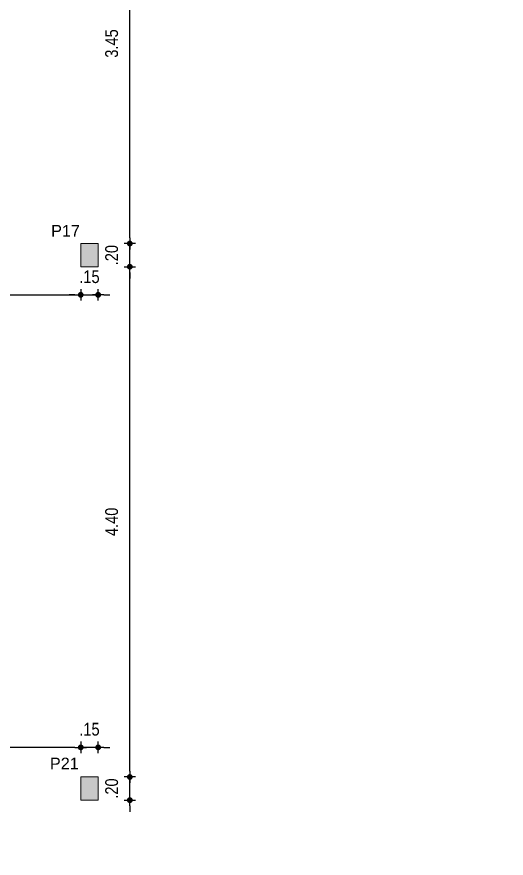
# Model space of a CAD drawing. Header units: millimetres. Extents: x 3212 to 6878, y 1640 to 3386.
# Drawn here: x 3335.79 to 3340.01, y 1703.05 to 1710.31 of the extents above; entities that cross this region are included whole.
import ezdxf

# ---------------------------------------------------------------- set-up
doc = ezdxf.new("R2010")
doc.units = ezdxf.units.MM
doc.header["$LTSCALE"] = 0.8
doc.layers.add('COTA', color=2, linetype='Continuous')
doc.layers.add('COTAS', color=53, linetype='Continuous', lineweight=9)
doc.layers.add('pilares', color=1, linetype='Continuous', lineweight=9)
doc.styles.add('CARIMBO_DADOS', font='arial.ttf', dxfattribs={"height": 0.1})
doc.styles.add('F2', font='ARIALN.TTF')
doc.dimstyles.new('ARQUITETURA', dxfattribs={"dimtxt": 0.11, "dimasz": 0.05, "dimexe": 0.1, "dimexo": 0, "dimgap": 0.1, "dimtad": 1, "dimzin": 5, "dimdsep": 46, "dimtxsty": 'F2', "dimblk": 'COTA', "dimcen": 0, "dimse1": 1, "dimse2": 1, "dimadec": 0, "dimazin": 0, "dimtfac": 2, "dimtix": 1, "dimtmove": 2, "dimatfit": 3, "dimldrblk": 'COTA', "dimfxl": 0, "dimtolj": 1, "dimtzin": 5, "dimarcsym": 0})

# ---------------------------------------------------------------- blocks, each defined once
blk = doc.blocks.new('COTA')
at = {"layer": 'COTA'}
for p, q in [((-1, 0), (1, 0)), ((0, 1), (0, -1))]:
    blk.add_line(p, q, dxfattribs=at)
at = {"layer": 'COTA', "const_width": 0.5}
blk.add_lwpolyline([(-0.25, 0, 1), (0.25, 0, 1)], format="xyb", close=True, dxfattribs=at)
blk = doc.blocks.new('*D709')
at = {"layer": 'COTAS', "color": 0, "lineweight": -2, "transparency": 16777216}
blk.add_line((3336.2923, 1704.0097), (3333.9223, 1704.0097), dxfattribs=at)
at = {"layer": 'Defpoints', "color": 0, "transparency": 16777216}
for p in [(3333.8723, 1704.0097), (3336.3423, 1703.6969), (3333.8723, 1703.6461)]:
    blk.add_point(p, dxfattribs=at)
at = {"layer": 'COTAS', "color": 0, "lineweight": -2, "transparency": 16777216, "xscale": 0.05, "yscale": 0.05, "zscale": 0.05, "rotation": 180}
blk.add_blockref('COTA', (3333.8723, 1704.0097), dxfattribs=at)
at = {"layer": 'COTAS', "color": 0, "lineweight": -2, "transparency": 16777216, "xscale": 0.05, "yscale": 0.05, "zscale": 0.05}
blk.add_blockref('COTA', (3336.3423, 1704.0097), dxfattribs=at)
at = {"layer": 'COTAS', "color": 0, "transparency": 16777216, "insert": (3335.1073, 1704.1649), "char_height": 0.11, "attachment_point": 5, "style": 'F2'}
blk.add_mtext('\\A1;2.47', dxfattribs=at)
blk = doc.blocks.new('*D790')
at = {"layer": 'COTAS', "color": 0, "lineweight": -2, "transparency": 16777216}
for p, q in [((3336.2923, 1704.0097), (3336.2423, 1704.0097)), ((3336.4923, 1704.0097), (3336.3423, 1704.0097)), ((3336.5423, 1704.0097), (3336.5923, 1704.0097))]:
    blk.add_line(p, q, dxfattribs=at)
at = {"layer": 'Defpoints', "color": 0, "transparency": 16777216}
for p in [(3336.3423, 1704.0097), (3336.3423, 1703.7547), (3336.4923, 1703.7547)]:
    blk.add_point(p, dxfattribs=at)
at = {"layer": 'COTAS', "color": 0, "lineweight": -2, "transparency": 16777216, "xscale": 0.05, "yscale": 0.05, "zscale": 0.05}
blk.add_blockref('COTA', (3336.3423, 1704.0097), dxfattribs=at)
at = {"layer": 'COTAS', "color": 0, "lineweight": -2, "transparency": 16777216, "xscale": 0.05, "yscale": 0.05, "zscale": 0.05, "rotation": 180}
blk.add_blockref('COTA', (3336.4923, 1704.0097), dxfattribs=at)
at = {"layer": 'COTAS', "color": 0, "transparency": 16777216, "insert": (3336.4173, 1704.1658), "char_height": 0.11, "attachment_point": 5, "style": 'F2'}
blk.add_mtext('\\A1;.15', dxfattribs=at)
blk = doc.blocks.new('*D795')
at = {"layer": 'COTAS', "color": 0, "lineweight": -2, "transparency": 16777216}
for p, q in [((3336.2923, 1707.912), (3336.2423, 1707.912)), ((3336.3423, 1707.912), (3336.4923, 1707.912)), ((3336.5423, 1707.912), (3336.5923, 1707.912))]:
    blk.add_line(p, q, dxfattribs=at)
at = {"layer": 'Defpoints', "color": 0, "transparency": 16777216}
for p in [(3336.3423, 1708.1544), (3336.4923, 1708.1544), (3336.4923, 1707.912)]:
    blk.add_point(p, dxfattribs=at)
at = {"layer": 'COTAS', "color": 0, "lineweight": -2, "transparency": 16777216, "xscale": 0.05, "yscale": 0.05, "zscale": 0.05}
blk.add_blockref('COTA', (3336.3423, 1707.912), dxfattribs=at)
at = {"layer": 'COTAS', "color": 0, "lineweight": -2, "transparency": 16777216, "xscale": 0.05, "yscale": 0.05, "zscale": 0.05, "rotation": 180}
blk.add_blockref('COTA', (3336.4923, 1707.912), dxfattribs=at)
at = {"layer": 'COTAS', "color": 0, "transparency": 16777216, "insert": (3336.4173, 1708.0681), "char_height": 0.11, "attachment_point": 5, "style": 'F2'}
blk.add_mtext('\\A1;.15', dxfattribs=at)
blk = doc.blocks.new('*D796')
at = {"layer": 'COTAS', "color": 0, "lineweight": -2, "transparency": 16777216}
for p, q in [((3336.7653, 1703.8047), (3336.7653, 1703.8547)), ((3336.7653, 1703.5547), (3336.7653, 1703.7547)), ((3336.7653, 1703.5047), (3336.7653, 1703.4547))]:
    blk.add_line(p, q, dxfattribs=at)
at = {"layer": 'Defpoints', "color": 0, "transparency": 16777216}
for p in [(3336.4923, 1703.7547), (3336.7653, 1703.7547), (3336.4923, 1703.5547)]:
    blk.add_point(p, dxfattribs=at)
at = {"layer": 'COTAS', "color": 0, "lineweight": -2, "transparency": 16777216, "xscale": 0.05, "yscale": 0.05, "zscale": 0.05}
for p, rotation in [((3336.7653, 1703.7547), 270), ((3336.7653, 1703.5547), 90)]:
    blk.add_blockref('COTA', p, dxfattribs=dict(at, rotation=rotation))
at = {"layer": 'COTAS', "color": 0, "transparency": 16777216, "insert": (3336.6091, 1703.6547), "char_height": 0.11, "attachment_point": 5, "rotation": 90, "style": 'F2'}
blk.add_mtext('\\A1;.20', dxfattribs=at)
blk = doc.blocks.new('*D720')
at = {"layer": 'COTAS', "color": 0, "lineweight": -2, "transparency": 16777216}
blk.add_line((3336.7653, 1703.8047), (3336.7653, 1708.1044), dxfattribs=at)
at = {"layer": 'Defpoints', "color": 0, "transparency": 16777216}
for p in [(3336.4923, 1708.1544), (3336.7653, 1708.1544), (3336.4923, 1703.7547)]:
    blk.add_point(p, dxfattribs=at)
at = {"layer": 'COTAS', "color": 0, "lineweight": -2, "transparency": 16777216, "xscale": 0.05, "yscale": 0.05, "zscale": 0.05}
for p, rotation in [((3336.7653, 1708.1544), 90), ((3336.7653, 1703.7547), 270)]:
    blk.add_blockref('COTA', p, dxfattribs=dict(at, rotation=rotation))
at = {"layer": 'COTAS', "color": 0, "transparency": 16777216, "insert": (3336.6091, 1705.9546), "char_height": 0.11, "attachment_point": 5, "rotation": 90, "style": 'F2'}
blk.add_mtext('\\A1;4.40', dxfattribs=at)
blk = doc.blocks.new('*D797')
at = {"layer": 'COTAS', "color": 0, "lineweight": -2, "transparency": 16777216}
for p, q in [((3336.7653, 1708.4044), (3336.7653, 1708.4544)), ((3336.7653, 1708.1544), (3336.7653, 1708.3544)), ((3336.7653, 1708.1044), (3336.7653, 1708.0544))]:
    blk.add_line(p, q, dxfattribs=at)
at = {"layer": 'Defpoints', "color": 0, "transparency": 16777216}
for p in [(3336.4923, 1708.3544), (3336.7653, 1708.3544), (3336.4923, 1708.1544)]:
    blk.add_point(p, dxfattribs=at)
at = {"layer": 'COTAS', "color": 0, "lineweight": -2, "transparency": 16777216, "xscale": 0.05, "yscale": 0.05, "zscale": 0.05}
for p, rotation in [((3336.7653, 1708.3544), 270), ((3336.7653, 1708.1544), 90)]:
    blk.add_blockref('COTA', p, dxfattribs=dict(at, rotation=rotation))
at = {"layer": 'COTAS', "color": 0, "transparency": 16777216, "insert": (3336.6091, 1708.2544), "char_height": 0.11, "attachment_point": 5, "rotation": 90, "style": 'F2'}
blk.add_mtext('\\A1;.20', dxfattribs=at)
blk = doc.blocks.new('*D798')
at = {"layer": 'COTAS', "color": 0, "lineweight": -2, "transparency": 16777216}
blk.add_line((3336.7653, 1708.4044), (3336.7653, 1711.7544), dxfattribs=at)
at = {"layer": 'Defpoints', "color": 0, "transparency": 16777216}
for p in [(3336.4923, 1711.8044), (3336.7653, 1711.8044), (3336.4923, 1708.3544)]:
    blk.add_point(p, dxfattribs=at)
at = {"layer": 'COTAS', "color": 0, "lineweight": -2, "transparency": 16777216, "xscale": 0.05, "yscale": 0.05, "zscale": 0.05}
for p, rotation in [((3336.7653, 1711.8044), 90), ((3336.7653, 1708.3544), 270)]:
    blk.add_blockref('COTA', p, dxfattribs=dict(at, rotation=rotation))
at = {"layer": 'COTAS', "color": 0, "transparency": 16777216, "insert": (3336.6091, 1710.0794), "char_height": 0.11, "attachment_point": 5, "rotation": 90, "style": 'F2'}
blk.add_mtext('\\A1;3.45', dxfattribs=at)
blk = doc.blocks.new('*D725')
at = {"layer": 'COTAS', "color": 0, "lineweight": -2, "transparency": 16777216}
blk.add_line((3334.8923, 1707.912), (3336.2923, 1707.912), dxfattribs=at)
at = {"layer": 'Defpoints', "color": 0, "transparency": 16777216}
for p in [(3334.8423, 1708.2044), (3336.3423, 1708.1544), (3336.3423, 1707.912)]:
    blk.add_point(p, dxfattribs=at)
at = {"layer": 'COTAS', "color": 0, "lineweight": -2, "transparency": 16777216, "xscale": 0.05, "yscale": 0.05, "zscale": 0.05, "rotation": 180}
blk.add_blockref('COTA', (3334.8423, 1707.912), dxfattribs=at)
at = {"layer": 'COTAS', "color": 0, "lineweight": -2, "transparency": 16777216, "xscale": 0.05, "yscale": 0.05, "zscale": 0.05}
blk.add_blockref('COTA', (3336.3423, 1707.912), dxfattribs=at)
at = {"layer": 'COTAS', "color": 0, "transparency": 16777216, "insert": (3335.5923, 1708.0681), "char_height": 0.11, "attachment_point": 5, "style": 'F2'}
blk.add_mtext('\\A1;1.50', dxfattribs=at)

msp = doc.modelspace()

# ---------------------------------------------------------------- hatches: boundary and pattern name
h = msp.add_hatch(color=256)
h.paths.add_polyline_path([(3328.9423, 1708.4044), (3328.7923, 1708.4044), (3328.7923, 1708.2044), (3328.9423, 1708.2044)])
h.paths.add_polyline_path([(3328.9423, 1712.0044), (3328.7923, 1712.0044), (3328.7923, 1711.8044), (3328.9423, 1711.8044)])
h.paths.add_polyline_path([(3328.9423, 1715.8044), (3328.7923, 1715.8044), (3328.7923, 1715.6044), (3328.9423, 1715.6044)])
h.paths.add_polyline_path([(3331.8423, 1715.8044), (3331.6423, 1715.8044), (3331.6423, 1715.6544), (3331.8423, 1715.6544)])
h.paths.add_polyline_path([(3333.6923, 1715.8044), (3333.4923, 1715.8044), (3333.4923, 1715.6544), (3333.6923, 1715.6544)])
h.paths.add_polyline_path([(3334.8423, 1712.0044), (3334.6923, 1712.0044), (3334.6923, 1711.8044), (3334.8423, 1711.8044)])
h.paths.add_polyline_path([(3336.4923, 1712.0044), (3336.3423, 1712.0044), (3336.3423, 1711.8044), (3336.4923, 1711.8044)])
h.paths.add_polyline_path([(3332.7913, 1703.2044), (3332.5913, 1703.2044), (3332.5913, 1703.0544), (3332.7913, 1703.0544)])
h.paths.add_polyline_path([(3332.8413, 1703.7038), (3332.6413, 1703.7038), (3332.6413, 1703.5538), (3332.8413, 1703.5538)])
h.paths.add_polyline_path([(3333.8723, 1703.7039), (3333.6723, 1703.7039), (3333.6723, 1703.5539), (3333.8723, 1703.5539)])
h.paths.add_polyline_path([(3329.9923, 1703.2044), (3329.7923, 1703.2044), (3329.7923, 1703.0544), (3329.9923, 1703.0544)])
h.paths.add_polyline_path([(3328.9423, 1704.2544), (3328.7923, 1704.2544), (3328.7923, 1704.0544), (3328.9423, 1704.0544)])
h.paths.add_polyline_path([(3334.8423, 1708.4044), (3334.6923, 1708.4044), (3334.6923, 1708.2044), (3334.8423, 1708.2044)])
h.paths.add_polyline_path([(3333.8723, 1708.3544), (3333.6723, 1708.3544), (3333.6723, 1708.2044), (3333.8723, 1708.2044)])
h.paths.add_polyline_path([(3336.4923, 1708.3544), (3336.3423, 1708.3544), (3336.3423, 1708.1544), (3336.4923, 1708.1544)])
h.paths.add_polyline_path([(3336.4923, 1718.9044), (3336.3423, 1718.9044), (3336.3423, 1718.7044), (3336.4923, 1718.7044)])
h.paths.add_polyline_path([(3332.8726, 1718.9044), (3332.6726, 1718.9044), (3332.6726, 1718.7544), (3332.8726, 1718.7544)])
h.paths.add_polyline_path([(3328.9423, 1718.9044), (3328.7923, 1718.9044), (3328.7923, 1718.7044), (3328.9423, 1718.7044)])
h = msp.add_hatch(color=256)
h.paths.add_polyline_path([(3336.4923, 1703.7547), (3336.3423, 1703.7547), (3336.3423, 1703.5547), (3336.4923, 1703.5547)])
h.paths.add_polyline_path([(3351.3618, 1703.7547), (3351.2118, 1703.7547), (3351.2118, 1703.5547), (3351.3618, 1703.5547)])
h.paths.add_polyline_path([(3351.3618, 1715.8044), (3351.2118, 1715.8044), (3351.2118, 1715.6044), (3351.3618, 1715.6044)])
h.paths.add_polyline_path([(3336.4923, 1715.8044), (3336.3423, 1715.8044), (3336.3423, 1715.6044), (3336.4923, 1715.6044)])

# ---------------------------------------------------------------- linework, layer by layer
at = {"layer": 'pilares'}
for points in [[(3336.3423, 1708.1544), (3336.4923, 1708.1544), (3336.4923, 1708.3544), (3336.3423, 1708.3544)], [(3336.3423, 1703.5547), (3336.4923, 1703.5547), (3336.4923, 1703.7547), (3336.3423, 1703.7547)]]:
    msp.add_lwpolyline(points, close=True, dxfattribs=at)

# ---------------------------------------------------------------- texts
at = {"color": 230, "char_height": 0.1, "attachment_point": 5, "style": 'CARIMBO_DADOS'}
for s, insert in [('P17', (3336.2112, 1708.4645)), ('P21', (3336.2008, 1703.8711))]:
    msp.add_mtext(s, dxfattribs=dict(at, insert=insert))

# ---------------------------------------------------------------- dimensions: what is measured, and where the dimension line sits
at = {"layer": 'COTAS'}
for base, p1, p2, picture, middle in [((3336.7653, 1711.8044), (3336.4923, 1708.3544), (3336.4923, 1711.8044), '*D798', (3336.6091, 1710.0794)), ((3336.7653, 1708.3544), (3336.4923, 1708.1544), (3336.4923, 1708.3544), '*D797', (3336.6091, 1708.2544)), ((3336.7653, 1708.1544), (3336.4923, 1703.7547), (3336.4923, 1708.1544), '*D720', (3336.6091, 1705.9546)), ((3336.7653, 1703.7547), (3336.4923, 1703.5547), (3336.4923, 1703.7547), '*D796', (3336.6091, 1703.6547))]:
    dim = msp.add_linear_dim(base=base, p1=p1, p2=p2, angle=90, dimstyle='ARQUITETURA', dxfattribs=at)
    dim.commit()
    dim.dimension.update_dxf_attribs({"geometry": picture, "text_midpoint": middle})
for base, p1, p2, picture, middle in [((3336.3423, 1707.912), (3334.8423, 1708.2044), (3336.3423, 1708.1544), '*D725', (3335.5923, 1708.0681)), ((3336.4923, 1707.912), (3336.3423, 1708.1544), (3336.4923, 1708.1544), '*D795', (3336.4173, 1708.0681)), ((3333.8723, 1704.0097), (3336.3423, 1703.6969), (3333.8723, 1703.6461), '*D709', (3335.1073, 1704.1649)), ((3336.3423, 1704.0097), (3336.4923, 1703.7547), (3336.3423, 1703.7547), '*D790', (3336.4173, 1704.1658))]:
    dim = msp.add_linear_dim(base=base, p1=p1, p2=p2, dimstyle='ARQUITETURA', dxfattribs=at)
    dim.commit()
    dim.dimension.update_dxf_attribs({"geometry": picture, "text_midpoint": middle})

doc.saveas('drawing.dxf')
